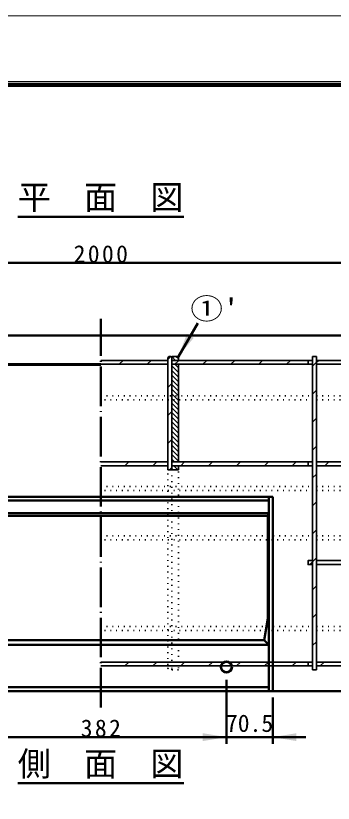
# Model space of a CAD drawing. Units: millimetres, scale not verified. Extents: x -2102 to 2102, y -1485 to 1485.
# Drawn here: x 681 to 1164, y 289 to 1485 of the extents above; entities that cross this region are included whole.
import ezdxf
from ezdxf.enums import TextEntityAlignment as Align

# ---------------------------------------------------------------- set-up
doc = ezdxf.new("R2010")
doc.units = ezdxf.units.MM
doc.header["$LTSCALE"] = 5
doc.linetypes.add('DOTTED', pattern=[1.75, 0.25, -1.5])
doc.linetypes.add('LONG_DASHED_DOTTED', pattern=[15.25, 12, -1.5, 0.25, -1.5])
doc.layers.add('0-0_V-nasSTD', color=7, linetype='Continuous', lineweight=35)
doc.layers.add('0-1_0', color=7, linetype='Continuous', lineweight=50)
doc.styles.add('ＭＳ ゴシック', font='')
doc.styles.get('ＭＳ ゴシック').set_extended_font_data('MS Gothic')

msp = doc.modelspace()

# ---------------------------------------------------------------- linework, layer by layer
at = {"layer": '0-0_V-nasSTD', "lineweight": 50}
for p, q in [((957.466, 1018.524), (928.176, 967.792)), ((1063.927, 725.892), (1063.927, 569.792)), ((1058.489, 536.963), (1063.927, 569.792))]:
    msp.add_line(p, q, dxfattribs=at)
at = {"layer": '0-0_V-nasSTD'}
for p, q in [((918.176, 967.792), (918.176, 964.792)), ((918.176, 967.792), (918.176, 964.792)), ((918.176, 967.43), (923.814, 961.792)), ((924.885, 967.792), (928.176, 964.501)), ((918.176, 953.288), (928.176, 943.288)), ((918.176, 946.217), (928.176, 936.217)), ((922.743, 955.792), (928.176, 950.359)), ((918.176, 939.146), (928.176, 929.146)), ((918.176, 932.075), (928.176, 922.075)), ((918.176, 925.004), (928.176, 915.004)), ((918.176, 917.932), (928.176, 907.932)), ((918.176, 910.861), (928.176, 900.861)), ((918.176, 903.79), (928.176, 893.79)), ((918.176, 896.719), (928.176, 886.719)), ((918.176, 889.648), (928.176, 879.648)), ((918.176, 882.577), (928.176, 872.577)), ((918.176, 875.506), (928.176, 865.506)), ((918.176, 868.435), (928.176, 858.435)), ((918.176, 861.364), (928.176, 851.364)), ((918.176, 854.293), (928.176, 844.293)), ((918.176, 847.222), (928.176, 837.222)), ((918.176, 840.151), (928.176, 830.151)), ((918.176, 833.08), (928.176, 823.08)), ((918.176, 826.009), (928.176, 816.009)), ((918.176, 818.937), (928.176, 808.937)), ((918.176, 811.866), (922.251, 807.792)), ((921.18, 801.792), (927.18, 795.792)), ((928.176, 801.792), (928.176, 795.792)), ((918.176, 797.724), (920.108, 795.792)), ((918.176, 795.792), (928.176, 795.792))]:
    msp.add_line(p, q, dxfattribs=at)
at = {"layer": '0-0_V-nasSTD', "lineweight": 18}
for points in [[(-2102.5, -1485), (-2102.5, 1485), (2102.5, 1485), (2102.5, -1485)], [(-2002.5, -1385), (-2002.5, 1385), (2002.5, 1385), (2002.5, -1385)]]:
    msp.add_lwpolyline(points, close=True, dxfattribs=at)
at = {"layer": '0-0_V-nasSTD', "lineweight": 100}
msp.add_lwpolyline([(1997.5, -1380), (1997.5, 1380), (-1997.5, 1380)], dxfattribs=at)
at = {"layer": '0-0_V-nasSTD'}
for points in [[(928.176, 961.792), (928.176, 967.792), (918.176, 967.792)], [(928.176, 807.792), (928.176, 902.672), (928.176, 908.672), (928.176, 955.792)], [(912.176, 801.792), (912.176, 795.792), (918.176, 795.792)]]:
    msp.add_lwpolyline(points, dxfattribs=at)
at = {"layer": '0-0_V-nasSTD', "lineweight": 50}
for radius in [8.5, 8]:
    msp.add_circle((1001.176, 496.292), radius, dxfattribs=at)
at = {"layer": '0-0_V-nasSTD'}
msp.add_arc((915.176, 964.792), 3, 0, 180, dxfattribs=at)
for points in [[(928.176, 967.792), (940.98, 1001.969), (951.372, 995.969)], [(965.176, 383.792), (965.176, 395.792), (1001.176, 389.792)], [(1071.676, 389.792), (1107.676, 383.792), (1107.676, 395.792)]]:
    msp.add_solid(points, dxfattribs=at)
at = {"layer": '0-1_0'}
for p, q in [((683.773, 1179.792), (936.58, 1179.792)), ((-189.824, 1109.792), (1810.176, 1109.792)), ((1810.176, 999.792), (-189.824, 999.792)), ((810.176, 955.792), (-189.824, 955.792)), ((810.176, 954.792), (-189.824, 954.792)), ((554.676, 754.792), (1065.676, 754.792)), ((1065.676, 754.792), (1065.676, 459.792)), ((1071.676, 754.792), (1065.676, 754.792)), ((1071.676, 754.792), (1071.676, 459.792)), ((554.676, 748.792), (1065.676, 748.792)), ((554.676, 729.792), (1065.676, 729.792)), ((1063.927, 725.892), (1065.676, 729.792)), ((556.426, 725.892), (1063.927, 725.892)), ((554.676, 529.792), (1065.676, 529.792)), ((561.863, 536.963), (1058.489, 536.963)), ((1058.489, 536.963), (1065.676, 529.792)), ((1001.176, 379.792), (1001.176, 476.792)), ((554.676, 465.792), (1065.676, 465.792)), ((554.676, 459.792), (1065.676, 459.792)), ((1071.676, 459.792), (1065.676, 459.792)), ((1071.676, 459.792), (1065.676, 459.792)), ((1071.676, 459.792), (1065.676, 459.792)), ((1071.676, 459.792), (1065.676, 459.792)), ((1071.676, 459.792), (1065.676, 459.792)), ((1071.676, 459.792), (1065.676, 459.792)), ((1071.676, 459.792), (1065.676, 459.792)), ((1071.676, 459.792), (1065.676, 459.792)), ((1071.676, 459.792), (1810.176, 459.792)), ((1071.676, 379.792), (1071.676, 449.792)), ((619.176, 389.792), (1001.176, 389.792)), ((1001.176, 389.792), (1071.676, 389.792)), ((1121.676, 389.792), (1071.676, 389.792)), ((683.773, 319.792), (936.58, 319.792))]:
    msp.add_line(p, q, dxfattribs=at)
at = {"layer": '0-1_0', "linetype": 'LONG_DASHED_DOTTED'}
msp.add_line((810.176, 434.792), (810.176, 1024.792), dxfattribs=at)
at = {"layer": '0-1_0', "lineweight": 35}
for p, q in [((810.176, 961.792), (912.176, 961.792)), ((838.067, 955.792), (844.067, 961.792)), ((880.493, 955.792), (886.493, 961.792)), ((916.564, 967.452), (912.176, 963.064)), ((912.176, 964.792), (912.176, 801.792)), ((918.176, 967.792), (918.176, 961.792)), ((918.176, 964.792), (918.176, 795.792)), ((918.176, 961.792), (1125.176, 961.792)), ((928.176, 961.049), (922.92, 955.792)), ((928.176, 967.792), (928.176, 961.792)), ((928.92, 961.792), (928.176, 961.049)), ((965.346, 955.792), (971.346, 961.792)), ((1007.773, 955.792), (1013.773, 961.792)), ((1050.199, 955.792), (1056.199, 961.792)), ((1092.625, 955.792), (1098.625, 961.792)), ((1132.176, 967.792), (1138.176, 967.792)), ((1132.176, 967.792), (1132.176, 491.792)), ((1138.176, 958.917), (1132.176, 952.917)), ((1138.176, 967.792), (1138.176, 491.792)), ((1138.176, 961.792), (1227.176, 961.792)), ((1141.052, 961.792), (1138.176, 958.917)), ((912.176, 955.792), (810.176, 955.792)), ((1125.176, 955.792), (918.176, 955.792)), ((928.176, 955.792), (928.176, 807.792)), ((1138.176, 955.792), (1227.176, 955.792)), ((918.176, 926.637), (912.176, 920.637)), ((1138.176, 916.49), (1132.176, 910.49)), ((918.176, 884.211), (912.176, 878.211)), ((1138.176, 874.064), (1132.176, 868.064)), ((918.176, 841.785), (912.176, 835.785)), ((1138.176, 831.637), (1132.176, 825.637)), ((810.176, 807.792), (912.176, 807.792)), ((912.176, 801.792), (810.176, 801.792)), ((846.757, 801.792), (852.757, 807.792)), ((889.184, 801.792), (895.184, 807.792)), ((918.176, 807.792), (1125.176, 807.792)), ((1125.176, 801.792), (918.176, 801.792)), ((937.61, 807.792), (931.61, 801.792)), ((974.037, 801.792), (980.037, 807.792)), ((1016.463, 801.792), (1022.463, 807.792)), ((1058.889, 801.792), (1064.889, 807.792)), ((1101.316, 801.792), (1107.316, 807.792)), ((1132.176, 801.792), (1125.176, 801.792)), ((1138.176, 807.792), (1227.176, 807.792)), ((1138.176, 801.792), (1227.176, 801.792)), ((1150.757, 801.792), (1156.757, 807.792)), ((918.176, 799.358), (914.61, 795.792)), ((1138.176, 789.211), (1132.176, 783.211)), ((1138.176, 746.785), (1132.176, 740.785)), ((1138.176, 704.358), (1132.176, 698.358)), ((1138.176, 661.932), (1132.176, 655.932)), ((1138.176, 657.792), (1227.176, 657.792)), ((1132.176, 655.932), (1128.037, 651.792)), ((1138.176, 651.792), (1227.176, 651.792)), ((1138.176, 619.505), (1132.176, 613.505)), ((1138.176, 577.079), (1132.176, 571.079)), ((1138.176, 534.653), (1132.176, 528.653)), ((810.176, 503.792), (1125.176, 503.792)), ((810.176, 503.637), (810.331, 503.792)), ((846.757, 497.792), (852.757, 503.792)), ((889.184, 497.792), (895.184, 503.792)), ((937.61, 503.792), (931.61, 497.792)), ((974.037, 497.792), (980.037, 503.792)), ((1016.463, 497.792), (1022.463, 503.792)), ((1058.889, 497.792), (1064.889, 503.792)), ((1101.316, 497.792), (1107.316, 503.792)), ((1138.176, 503.792), (1227.176, 503.792)), ((1143.742, 497.792), (1149.742, 503.792)), ((1125.176, 497.792), (810.176, 497.792)), ((1132.176, 491.792), (1138.176, 491.792)), ((1138.176, 492.226), (1137.742, 491.792)), ((1138.176, 497.792), (1227.176, 497.792))]:
    msp.add_line(p, q, dxfattribs=at)
at = {"layer": '0-1_0', "linetype": 'DOTTED', "lineweight": 35}
for p, q in [((912.176, 964.792), (912.176, 494.792)), ((810.176, 907.969), (1132.176, 907.969)), ((1132.176, 901.969), (810.176, 901.969)), ((1138.176, 907.969), (1227.176, 907.969)), ((1138.176, 901.969), (1227.176, 901.969)), ((928.176, 801.792), (928.176, 491.792)), ((918.176, 795.792), (918.176, 494.792)), ((810.176, 770.292), (1132.176, 770.292)), ((1138.176, 770.292), (1227.176, 770.292)), ((1132.176, 764.292), (810.176, 764.292)), ((1138.176, 764.292), (1227.176, 764.292)), ((810.176, 695.292), (1132.176, 695.292)), ((1138.176, 695.292), (1227.176, 695.292)), ((1132.176, 689.292), (810.176, 689.292)), ((1138.176, 689.292), (1227.176, 689.292)), ((810.176, 557.616), (1132.176, 557.616)), ((1132.176, 551.616), (810.176, 551.616)), ((1138.176, 557.616), (1227.176, 557.616)), ((1138.176, 551.616), (1227.176, 551.616)), ((918.176, 491.792), (918.176, 494.792)), ((918.176, 491.792), (928.176, 491.792))]:
    msp.add_line(p, q, dxfattribs=at)
at = {"layer": '0-1_0', "lineweight": 35}
for points in [[(928.176, 967.792), (918.176, 967.792), (928.176, 967.792)], [(1132.176, 961.792), (1125.176, 961.792), (1125.176, 955.792), (1132.176, 955.792)], [(1132.176, 807.792), (1125.176, 807.792), (1125.176, 801.792)], [(1132.176, 657.792), (1125.176, 657.792), (1125.176, 651.792), (1132.176, 651.792)], [(1132.176, 503.792), (1125.176, 503.792), (1125.176, 497.792), (1132.176, 497.792)]]:
    msp.add_lwpolyline(points, dxfattribs=at)
at = {"layer": '0-1_0', "linetype": 'DOTTED', "lineweight": 35}
msp.add_arc((915.176, 494.792), 3, 180, 0, dxfattribs=at)

# ---------------------------------------------------------------- texts
at = {"layer": '0-0_V-nasSTD', "style": 'ＭＳ ゴシック'}
for s, height, p in [('平\u3000面\u3000図', 36.95, (683.773, 1179.792)), ('70.5', 26.39, (1000.426, 389.792)), ('側\u3000面\u3000図', 36.95, (683.773, 319.792))]:
    msp.add_text(s, height=height, dxfattribs=at).set_placement(p, align=Align.BOTTOM_LEFT)
at = {"layer": '0-0_V-nasSTD', "style": 'ＭＳ ゴシック', "width": 1.15}
msp.add_text("①'", height=31.67, dxfattribs=at).set_placement((946.229, 1014.873), align=Align.BOTTOM_LEFT)
at = {"layer": '0-0_V-nasSTD', "char_height": 26.39, "attachment_point": 7, "style": 'ＭＳ ゴシック'}
for s, insert in [('\\T1.2;2000', (768.776, 1109.792)), ('\\T1.2;382', (779.576, 389.792))]:
    msp.add_mtext(s, dxfattribs=dict(at, insert=insert))

doc.saveas('drawing.dxf')
